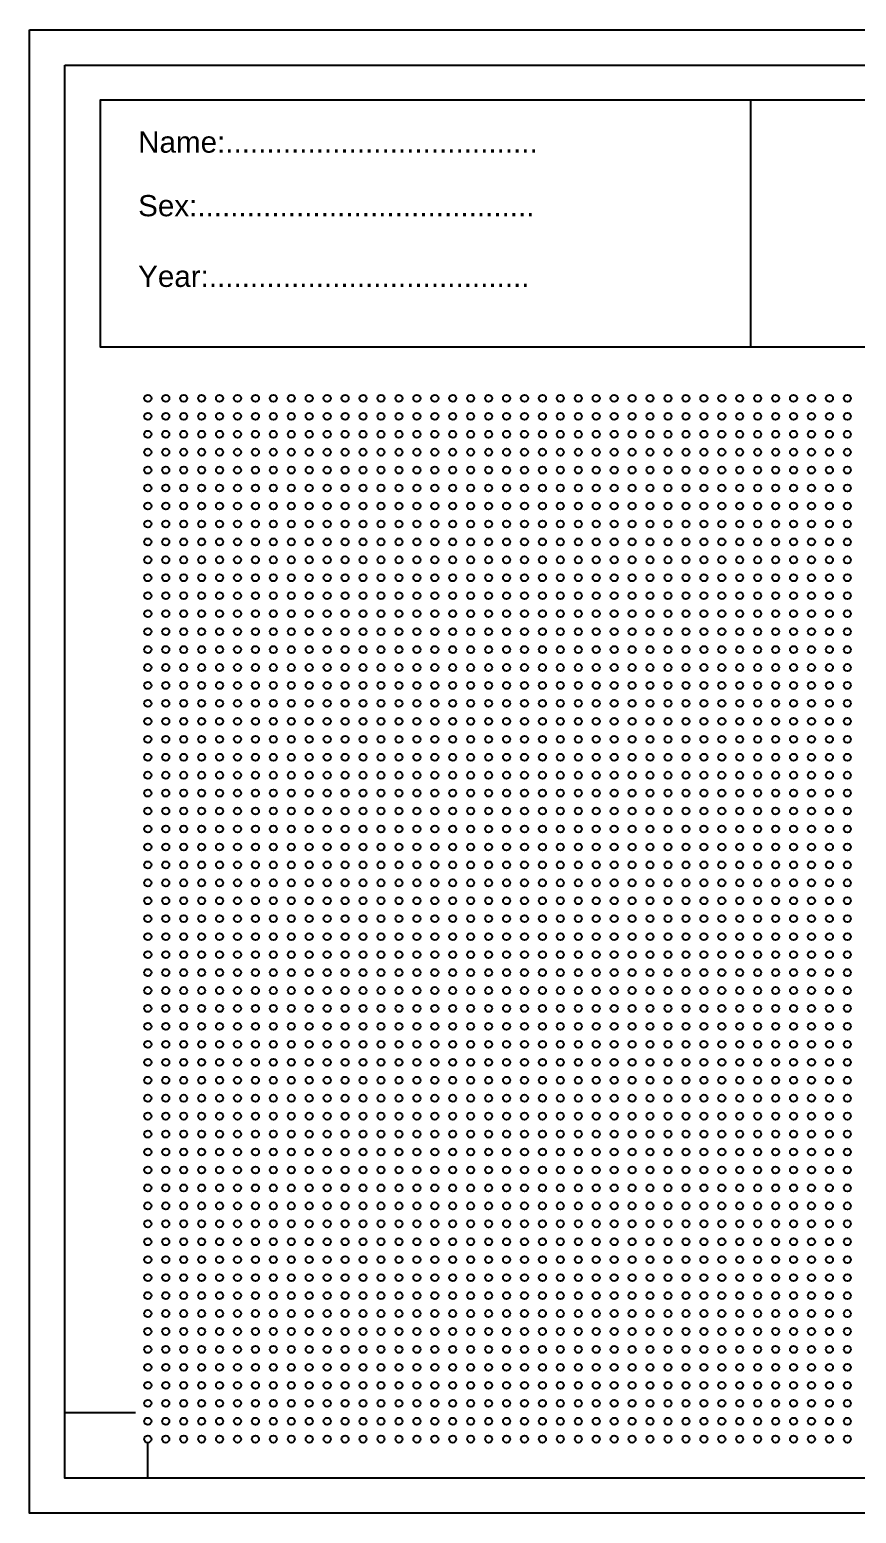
# Model space of a CAD drawing. Header units: millimetres. Extents: x 4157 to 4454, y 757 to 967.
# Drawn here: x 4157.3 to 4274.4, y 757 to 967 of the extents above; entities that cross this region are included whole.
import ezdxf

# ---------------------------------------------------------------- set-up
doc = ezdxf.new("R2010")
doc.units = ezdxf.units.MM
doc.styles.get("Standard").update_dxf_attribs({"font": 'arial.ttf'})

msp = doc.modelspace()

# ---------------------------------------------------------------- linework, layer by layer
for p, q in [((4259.35, 956.97), (4259.35, 922.08)), ((4162.3, 771.26), (4172.3, 771.26)), ((4174.03, 761.97), (4174.03, 766.97))]:
    msp.add_line(p, q)
for points in [[(4157.3, 966.97), (4454.3, 966.97), (4454.3, 756.97), (4157.3, 756.97)], [(4162.3, 961.97), (4449.3, 961.97), (4449.3, 761.97), (4162.3, 761.97)], [(4444.1, 956.97), (4167.3, 956.97), (4167.3, 922.08), (4444.1, 922.08)]]:
    msp.add_lwpolyline(points, close=True)
for centre in [(4174.03, 914.79), (4176.57, 914.79), (4179.11, 914.79), (4181.65, 914.79), (4184.19, 914.79), (4186.73, 914.79), (4189.27, 914.79), (4191.81, 914.79), (4194.35, 914.79), (4196.89, 914.79), (4199.43, 914.79), (4201.97, 914.79), (4204.51, 914.79), (4207.05, 914.79), (4209.59, 914.79), (4212.13, 914.79), (4214.67, 914.79), (4217.21, 914.79), (4219.75, 914.79), (4222.29, 914.79), (4224.83, 914.79), (4227.37, 914.79), (4229.91, 914.79), (4232.45, 914.79), (4234.99, 914.79), (4237.53, 914.79), (4240.07, 914.79), (4242.61, 914.79), (4245.15, 914.79), (4247.69, 914.79), (4250.23, 914.79), (4252.77, 914.79), (4255.31, 914.79), (4257.85, 914.79), (4260.39, 914.79), (4262.93, 914.79), (4265.47, 914.79), (4268.01, 914.79), (4270.55, 914.79), (4273.09, 914.79), (4174.03, 912.25), (4176.57, 912.25), (4179.11, 912.25), (4181.65, 912.25), (4184.19, 912.25), (4186.73, 912.25), (4189.27, 912.25), (4191.81, 912.25), (4194.35, 912.25), (4196.89, 912.25), (4199.43, 912.25), (4201.97, 912.25), (4204.51, 912.25), (4207.05, 912.25), (4209.59, 912.25), (4212.13, 912.25), (4214.67, 912.25), (4217.21, 912.25), (4219.75, 912.25), (4222.29, 912.25), (4224.83, 912.25), (4227.37, 912.25), (4229.91, 912.25), (4232.45, 912.25), (4234.99, 912.25), (4237.53, 912.25), (4240.07, 912.25), (4242.61, 912.25), (4245.15, 912.25), (4247.69, 912.25), (4250.23, 912.25), (4252.77, 912.25), (4255.31, 912.25), (4257.85, 912.25), (4260.39, 912.25), (4262.93, 912.25), (4265.47, 912.25), (4268.01, 912.25), (4270.55, 912.25), (4273.09, 912.25), (4174.03, 909.71), (4176.57, 909.71), (4179.11, 909.71), (4181.65, 909.71), (4184.19, 909.71), (4186.73, 909.71), (4189.27, 909.71), (4191.81, 909.71), (4194.35, 909.71), (4196.89, 909.71), (4199.43, 909.71), (4201.97, 909.71), (4204.51, 909.71), (4207.05, 909.71), (4209.59, 909.71), (4212.13, 909.71), (4214.67, 909.71), (4217.21, 909.71), (4219.75, 909.71), (4222.29, 909.71), (4224.83, 909.71), (4227.37, 909.71), (4229.91, 909.71), (4232.45, 909.71), (4234.99, 909.71), (4237.53, 909.71), (4240.07, 909.71), (4242.61, 909.71), (4245.15, 909.71), (4247.69, 909.71), (4250.23, 909.71), (4252.77, 909.71), (4255.31, 909.71), (4257.85, 909.71), (4260.39, 909.71), (4262.93, 909.71), (4265.47, 909.71), (4268.01, 909.71), (4270.55, 909.71), (4273.09, 909.71), (4174.03, 907.17), (4176.57, 907.17), (4179.11, 907.17), (4181.65, 907.17), (4184.19, 907.17), (4186.73, 907.17), (4189.27, 907.17), (4191.81, 907.17), (4194.35, 907.17), (4196.89, 907.17), (4199.43, 907.17), (4201.97, 907.17), (4204.51, 907.17), (4207.05, 907.17), (4209.59, 907.17), (4212.13, 907.17), (4214.67, 907.17), (4217.21, 907.17), (4219.75, 907.17), (4222.29, 907.17), (4224.83, 907.17), (4227.37, 907.17), (4229.91, 907.17), (4232.45, 907.17), (4234.99, 907.17), (4237.53, 907.17), (4240.07, 907.17), (4242.61, 907.17), (4245.15, 907.17), (4247.69, 907.17), (4250.23, 907.17), (4252.77, 907.17), (4255.31, 907.17), (4257.85, 907.17), (4260.39, 907.17), (4262.93, 907.17), (4265.47, 907.17), (4268.01, 907.17), (4270.55, 907.17), (4273.09, 907.17), (4174.03, 904.63), (4176.57, 904.63), (4179.11, 904.63), (4181.65, 904.63), (4184.19, 904.63), (4186.73, 904.63), (4189.27, 904.63), (4191.81, 904.63), (4194.35, 904.63), (4196.89, 904.63), (4199.43, 904.63), (4201.97, 904.63), (4204.51, 904.63), (4207.05, 904.63), (4209.59, 904.63), (4212.13, 904.63), (4214.67, 904.63), (4217.21, 904.63), (4219.75, 904.63), (4222.29, 904.63), (4224.83, 904.63), (4227.37, 904.63), (4229.91, 904.63), (4232.45, 904.63), (4234.99, 904.63), (4237.53, 904.63), (4240.07, 904.63), (4242.61, 904.63), (4245.15, 904.63), (4247.69, 904.63), (4250.23, 904.63), (4252.77, 904.63), (4255.31, 904.63), (4257.85, 904.63), (4260.39, 904.63), (4262.93, 904.63), (4265.47, 904.63), (4268.01, 904.63), (4270.55, 904.63), (4273.09, 904.63), (4174.03, 902.09), (4176.57, 902.09), (4179.11, 902.09), (4181.65, 902.09), (4184.19, 902.09), (4186.73, 902.09), (4189.27, 902.09), (4191.81, 902.09), (4194.35, 902.09), (4196.89, 902.09), (4199.43, 902.09), (4201.97, 902.09), (4204.51, 902.09), (4207.05, 902.09), (4209.59, 902.09), (4212.13, 902.09), (4214.67, 902.09), (4217.21, 902.09), (4219.75, 902.09), (4222.29, 902.09), (4224.83, 902.09), (4227.37, 902.09), (4229.91, 902.09), (4232.45, 902.09), (4234.99, 902.09), (4237.53, 902.09), (4240.07, 902.09), (4242.61, 902.09), (4245.15, 902.09), (4247.69, 902.09), (4250.23, 902.09), (4252.77, 902.09), (4255.31, 902.09), (4257.85, 902.09), (4260.39, 902.09), (4262.93, 902.09), (4265.47, 902.09), (4268.01, 902.09), (4270.55, 902.09), (4273.09, 902.09), (4174.03, 899.55), (4176.57, 899.55), (4179.11, 899.55), (4181.65, 899.55), (4184.19, 899.55), (4186.73, 899.55), (4189.27, 899.55), (4191.81, 899.55), (4194.35, 899.55), (4196.89, 899.55), (4199.43, 899.55), (4201.97, 899.55), (4204.51, 899.55), (4207.05, 899.55), (4209.59, 899.55), (4212.13, 899.55), (4214.67, 899.55), (4217.21, 899.55), (4219.75, 899.55), (4222.29, 899.55), (4224.83, 899.55), (4227.37, 899.55), (4229.91, 899.55), (4232.45, 899.55), (4234.99, 899.55), (4237.53, 899.55), (4240.07, 899.55), (4242.61, 899.55), (4245.15, 899.55), (4247.69, 899.55), (4250.23, 899.55), (4252.77, 899.55), (4255.31, 899.55), (4257.85, 899.55), (4260.39, 899.55), (4262.93, 899.55), (4265.47, 899.55), (4268.01, 899.55), (4270.55, 899.55), (4273.09, 899.55), (4174.03, 897.01), (4176.57, 897.01), (4179.11, 897.01), (4181.65, 897.01), (4184.19, 897.01), (4186.73, 897.01), (4189.27, 897.01), (4191.81, 897.01), (4194.35, 897.01), (4196.89, 897.01), (4199.43, 897.01), (4201.97, 897.01), (4204.51, 897.01), (4207.05, 897.01), (4209.59, 897.01), (4212.13, 897.01), (4214.67, 897.01), (4217.21, 897.01), (4219.75, 897.01), (4222.29, 897.01), (4224.83, 897.01), (4227.37, 897.01), (4229.91, 897.01), (4232.45, 897.01), (4234.99, 897.01), (4237.53, 897.01), (4240.07, 897.01), (4242.61, 897.01), (4245.15, 897.01), (4247.69, 897.01), (4250.23, 897.01), (4252.77, 897.01), (4255.31, 897.01), (4257.85, 897.01), (4260.39, 897.01), (4262.93, 897.01), (4265.47, 897.01), (4268.01, 897.01), (4270.55, 897.01), (4273.09, 897.01), (4174.03, 894.47), (4176.57, 894.47), (4179.11, 894.47), (4181.65, 894.47), (4184.19, 894.47), (4186.73, 894.47), (4189.27, 894.47), (4191.81, 894.47), (4194.35, 894.47), (4196.89, 894.47), (4199.43, 894.47), (4201.97, 894.47), (4204.51, 894.47), (4207.05, 894.47), (4209.59, 894.47), (4212.13, 894.47), (4214.67, 894.47), (4217.21, 894.47), (4219.75, 894.47), (4222.29, 894.47), (4224.83, 894.47), (4227.37, 894.47), (4229.91, 894.47), (4232.45, 894.47), (4234.99, 894.47), (4237.53, 894.47), (4240.07, 894.47), (4242.61, 894.47), (4245.15, 894.47), (4247.69, 894.47), (4250.23, 894.47), (4252.77, 894.47), (4255.31, 894.47), (4257.85, 894.47), (4260.39, 894.47), (4262.93, 894.47), (4265.47, 894.47), (4268.01, 894.47), (4270.55, 894.47), (4273.09, 894.47), (4174.03, 891.93), (4176.57, 891.93), (4179.11, 891.93), (4181.65, 891.93), (4184.19, 891.93), (4186.73, 891.93), (4189.27, 891.93), (4191.81, 891.93), (4194.35, 891.93), (4196.89, 891.93), (4199.43, 891.93), (4201.97, 891.93), (4204.51, 891.93), (4207.05, 891.93), (4209.59, 891.93), (4212.13, 891.93), (4214.67, 891.93), (4217.21, 891.93), (4219.75, 891.93), (4222.29, 891.93), (4224.83, 891.93), (4227.37, 891.93), (4229.91, 891.93), (4232.45, 891.93), (4234.99, 891.93), (4237.53, 891.93), (4240.07, 891.93), (4242.61, 891.93), (4245.15, 891.93), (4247.69, 891.93), (4250.23, 891.93), (4252.77, 891.93), (4255.31, 891.93), (4257.85, 891.93), (4260.39, 891.93), (4262.93, 891.93), (4265.47, 891.93), (4268.01, 891.93), (4270.55, 891.93), (4273.09, 891.93), (4174.03, 889.39), (4176.57, 889.39), (4179.11, 889.39), (4181.65, 889.39), (4184.19, 889.39), (4186.73, 889.39), (4189.27, 889.39), (4191.81, 889.39), (4194.35, 889.39), (4196.89, 889.39), (4199.43, 889.39), (4201.97, 889.39), (4204.51, 889.39), (4207.05, 889.39), (4209.59, 889.39), (4212.13, 889.39), (4214.67, 889.39), (4217.21, 889.39), (4219.75, 889.39), (4222.29, 889.39), (4224.83, 889.39), (4227.37, 889.39), (4229.91, 889.39), (4232.45, 889.39), (4234.99, 889.39), (4237.53, 889.39), (4240.07, 889.39), (4242.61, 889.39), (4245.15, 889.39), (4247.69, 889.39), (4250.23, 889.39), (4252.77, 889.39), (4255.31, 889.39), (4257.85, 889.39), (4260.39, 889.39), (4262.93, 889.39), (4265.47, 889.39), (4268.01, 889.39), (4270.55, 889.39), (4273.09, 889.39), (4174.03, 886.85), (4176.57, 886.85), (4179.11, 886.85), (4181.65, 886.85), (4184.19, 886.85), (4186.73, 886.85), (4189.27, 886.85), (4191.81, 886.85), (4194.35, 886.85), (4196.89, 886.85), (4199.43, 886.85), (4201.97, 886.85), (4204.51, 886.85), (4207.05, 886.85), (4209.59, 886.85), (4212.13, 886.85), (4214.67, 886.85), (4217.21, 886.85), (4219.75, 886.85), (4222.29, 886.85), (4224.83, 886.85), (4227.37, 886.85), (4229.91, 886.85), (4232.45, 886.85), (4234.99, 886.85), (4237.53, 886.85), (4240.07, 886.85), (4242.61, 886.85), (4245.15, 886.85), (4247.69, 886.85), (4250.23, 886.85), (4252.77, 886.85), (4255.31, 886.85), (4257.85, 886.85), (4260.39, 886.85), (4262.93, 886.85), (4265.47, 886.85), (4268.01, 886.85), (4270.55, 886.85), (4273.09, 886.85), (4174.03, 884.31), (4176.57, 884.31), (4179.11, 884.31), (4181.65, 884.31), (4184.19, 884.31), (4186.73, 884.31), (4189.27, 884.31), (4191.81, 884.31), (4194.35, 884.31), (4196.89, 884.31), (4199.43, 884.31), (4201.97, 884.31), (4204.51, 884.31), (4207.05, 884.31), (4209.59, 884.31), (4212.13, 884.31), (4214.67, 884.31), (4217.21, 884.31), (4219.75, 884.31), (4222.29, 884.31), (4224.83, 884.31), (4227.37, 884.31), (4229.91, 884.31), (4232.45, 884.31), (4234.99, 884.31), (4237.53, 884.31), (4240.07, 884.31), (4242.61, 884.31), (4245.15, 884.31), (4247.69, 884.31), (4250.23, 884.31), (4252.77, 884.31), (4255.31, 884.31), (4257.85, 884.31), (4260.39, 884.31), (4262.93, 884.31), (4265.47, 884.31), (4268.01, 884.31), (4270.55, 884.31), (4273.09, 884.31), (4174.03, 881.77), (4176.57, 881.77), (4179.11, 881.77), (4181.65, 881.77), (4184.19, 881.77), (4186.73, 881.77), (4189.27, 881.77), (4191.81, 881.77), (4194.35, 881.77), (4196.89, 881.77), (4199.43, 881.77), (4201.97, 881.77), (4204.51, 881.77), (4207.05, 881.77), (4209.59, 881.77), (4212.13, 881.77), (4214.67, 881.77), (4217.21, 881.77), (4219.75, 881.77), (4222.29, 881.77), (4224.83, 881.77), (4227.37, 881.77), (4229.91, 881.77), (4232.45, 881.77), (4234.99, 881.77), (4237.53, 881.77), (4240.07, 881.77), (4242.61, 881.77), (4245.15, 881.77), (4247.69, 881.77), (4250.23, 881.77), (4252.77, 881.77), (4255.31, 881.77), (4257.85, 881.77), (4260.39, 881.77), (4262.93, 881.77), (4265.47, 881.77), (4268.01, 881.77), (4270.55, 881.77), (4273.09, 881.77), (4174.03, 879.23), (4176.57, 879.23), (4179.11, 879.23), (4181.65, 879.23), (4184.19, 879.23), (4186.73, 879.23), (4189.27, 879.23), (4191.81, 879.23), (4194.35, 879.23), (4196.89, 879.23), (4199.43, 879.23), (4201.97, 879.23), (4204.51, 879.23), (4207.05, 879.23), (4209.59, 879.23), (4212.13, 879.23), (4214.67, 879.23), (4217.21, 879.23), (4219.75, 879.23), (4222.29, 879.23), (4224.83, 879.23), (4227.37, 879.23), (4229.91, 879.23), (4232.45, 879.23), (4234.99, 879.23), (4237.53, 879.23), (4240.07, 879.23), (4242.61, 879.23), (4245.15, 879.23), (4247.69, 879.23), (4250.23, 879.23), (4252.77, 879.23), (4255.31, 879.23), (4257.85, 879.23), (4260.39, 879.23), (4262.93, 879.23), (4265.47, 879.23), (4268.01, 879.23), (4270.55, 879.23), (4273.09, 879.23), (4174.03, 876.69), (4176.57, 876.69), (4179.11, 876.69), (4181.65, 876.69), (4184.19, 876.69), (4186.73, 876.69), (4189.27, 876.69), (4191.81, 876.69), (4194.35, 876.69), (4196.89, 876.69), (4199.43, 876.69), (4201.97, 876.69), (4204.51, 876.69), (4207.05, 876.69), (4209.59, 876.69), (4212.13, 876.69), (4214.67, 876.69), (4217.21, 876.69), (4219.75, 876.69), (4222.29, 876.69), (4224.83, 876.69), (4227.37, 876.69), (4229.91, 876.69), (4232.45, 876.69), (4234.99, 876.69), (4237.53, 876.69), (4240.07, 876.69), (4242.61, 876.69), (4245.15, 876.69), (4247.69, 876.69), (4250.23, 876.69), (4252.77, 876.69), (4255.31, 876.69), (4257.85, 876.69), (4260.39, 876.69), (4262.93, 876.69), (4265.47, 876.69), (4268.01, 876.69), (4270.55, 876.69), (4273.09, 876.69), (4174.03, 874.15), (4176.57, 874.15), (4179.11, 874.15), (4181.65, 874.15), (4184.19, 874.15), (4186.73, 874.15), (4189.27, 874.15), (4191.81, 874.15), (4194.35, 874.15), (4196.89, 874.15), (4199.43, 874.15), (4201.97, 874.15), (4204.51, 874.15), (4207.05, 874.15), (4209.59, 874.15), (4212.13, 874.15), (4214.67, 874.15), (4217.21, 874.15), (4219.75, 874.15), (4222.29, 874.15), (4224.83, 874.15), (4227.37, 874.15), (4229.91, 874.15), (4232.45, 874.15), (4234.99, 874.15), (4237.53, 874.15), (4240.07, 874.15), (4242.61, 874.15), (4245.15, 874.15), (4247.69, 874.15), (4250.23, 874.15), (4252.77, 874.15), (4255.31, 874.15), (4257.85, 874.15), (4260.39, 874.15), (4262.93, 874.15), (4265.47, 874.15), (4268.01, 874.15), (4270.55, 874.15), (4273.09, 874.15), (4174.03, 871.61), (4176.57, 871.61), (4179.11, 871.61), (4181.65, 871.61), (4184.19, 871.61), (4186.73, 871.61), (4189.27, 871.61), (4191.81, 871.61), (4194.35, 871.61), (4196.89, 871.61), (4199.43, 871.61), (4201.97, 871.61), (4204.51, 871.61), (4207.05, 871.61), (4209.59, 871.61), (4212.13, 871.61), (4214.67, 871.61), (4217.21, 871.61), (4219.75, 871.61), (4222.29, 871.61), (4224.83, 871.61), (4227.37, 871.61), (4229.91, 871.61), (4232.45, 871.61), (4234.99, 871.61), (4237.53, 871.61), (4240.07, 871.61), (4242.61, 871.61), (4245.15, 871.61), (4247.69, 871.61), (4250.23, 871.61), (4252.77, 871.61), (4255.31, 871.61), (4257.85, 871.61), (4260.39, 871.61), (4262.93, 871.61), (4265.47, 871.61), (4268.01, 871.61), (4270.55, 871.61), (4273.09, 871.61), (4174.03, 869.07), (4176.57, 869.07), (4179.11, 869.07), (4181.65, 869.07), (4184.19, 869.07), (4186.73, 869.07), (4189.27, 869.07), (4191.81, 869.07), (4194.35, 869.07), (4196.89, 869.07), (4199.43, 869.07), (4201.97, 869.07), (4204.51, 869.07), (4207.05, 869.07), (4209.59, 869.07), (4212.13, 869.07), (4214.67, 869.07), (4217.21, 869.07), (4219.75, 869.07), (4222.29, 869.07), (4224.83, 869.07), (4227.37, 869.07), (4229.91, 869.07), (4232.45, 869.07), (4234.99, 869.07), (4237.53, 869.07), (4240.07, 869.07), (4242.61, 869.07), (4245.15, 869.07), (4247.69, 869.07), (4250.23, 869.07), (4252.77, 869.07), (4255.31, 869.07), (4257.85, 869.07), (4260.39, 869.07), (4262.93, 869.07), (4265.47, 869.07), (4268.01, 869.07), (4270.55, 869.07), (4273.09, 869.07), (4174.03, 866.53), (4176.57, 866.53), (4179.11, 866.53), (4181.65, 866.53), (4184.19, 866.53), (4186.73, 866.53), (4189.27, 866.53), (4191.81, 866.53), (4194.35, 866.53), (4196.89, 866.53), (4199.43, 866.53), (4201.97, 866.53), (4204.51, 866.53), (4207.05, 866.53), (4209.59, 866.53), (4212.13, 866.53), (4214.67, 866.53), (4217.21, 866.53), (4219.75, 866.53), (4222.29, 866.53), (4224.83, 866.53), (4227.37, 866.53), (4229.91, 866.53), (4232.45, 866.53), (4234.99, 866.53), (4237.53, 866.53), (4240.07, 866.53), (4242.61, 866.53), (4245.15, 866.53), (4247.69, 866.53), (4250.23, 866.53), (4252.77, 866.53), (4255.31, 866.53), (4257.85, 866.53), (4260.39, 866.53), (4262.93, 866.53), (4265.47, 866.53), (4268.01, 866.53), (4270.55, 866.53), (4273.09, 866.53), (4174.03, 863.99), (4176.57, 863.99), (4179.11, 863.99), (4181.65, 863.99), (4184.19, 863.99), (4186.73, 863.99), (4189.27, 863.99), (4191.81, 863.99), (4194.35, 863.99), (4196.89, 863.99), (4199.43, 863.99), (4201.97, 863.99), (4204.51, 863.99), (4207.05, 863.99), (4209.59, 863.99), (4212.13, 863.99), (4214.67, 863.99), (4217.21, 863.99), (4219.75, 863.99), (4222.29, 863.99), (4224.83, 863.99), (4227.37, 863.99), (4229.91, 863.99), (4232.45, 863.99), (4234.99, 863.99), (4237.53, 863.99), (4240.07, 863.99), (4242.61, 863.99), (4245.15, 863.99), (4247.69, 863.99), (4250.23, 863.99), (4252.77, 863.99), (4255.31, 863.99), (4257.85, 863.99), (4260.39, 863.99), (4262.93, 863.99), (4265.47, 863.99), (4268.01, 863.99), (4270.55, 863.99), (4273.09, 863.99), (4174.03, 861.45), (4176.57, 861.45), (4179.11, 861.45), (4181.65, 861.45), (4184.19, 861.45), (4186.73, 861.45), (4189.27, 861.45), (4191.81, 861.45), (4194.35, 861.45), (4196.89, 861.45), (4199.43, 861.45), (4201.97, 861.45), (4204.51, 861.45), (4207.05, 861.45), (4209.59, 861.45), (4212.13, 861.45), (4214.67, 861.45), (4217.21, 861.45), (4219.75, 861.45), (4222.29, 861.45), (4224.83, 861.45), (4227.37, 861.45), (4229.91, 861.45), (4232.45, 861.45), (4234.99, 861.45), (4237.53, 861.45), (4240.07, 861.45), (4242.61, 861.45), (4245.15, 861.45), (4247.69, 861.45), (4250.23, 861.45), (4252.77, 861.45), (4255.31, 861.45), (4257.85, 861.45), (4260.39, 861.45), (4262.93, 861.45), (4265.47, 861.45), (4268.01, 861.45), (4270.55, 861.45), (4273.09, 861.45), (4174.03, 858.91), (4176.57, 858.91), (4179.11, 858.91), (4181.65, 858.91), (4184.19, 858.91), (4186.73, 858.91), (4189.27, 858.91), (4191.81, 858.91), (4194.35, 858.91), (4196.89, 858.91), (4199.43, 858.91), (4201.97, 858.91), (4204.51, 858.91), (4207.05, 858.91), (4209.59, 858.91), (4212.13, 858.91), (4214.67, 858.91), (4217.21, 858.91), (4219.75, 858.91), (4222.29, 858.91), (4224.83, 858.91), (4227.37, 858.91), (4229.91, 858.91), (4232.45, 858.91), (4234.99, 858.91), (4237.53, 858.91), (4240.07, 858.91), (4242.61, 858.91), (4245.15, 858.91), (4247.69, 858.91), (4250.23, 858.91), (4252.77, 858.91), (4255.31, 858.91), (4257.85, 858.91), (4260.39, 858.91), (4262.93, 858.91), (4265.47, 858.91), (4268.01, 858.91), (4270.55, 858.91), (4273.09, 858.91), (4174.03, 856.37), (4176.57, 856.37), (4179.11, 856.37), (4181.65, 856.37), (4184.19, 856.37), (4186.73, 856.37), (4189.27, 856.37), (4191.81, 856.37), (4194.35, 856.37), (4196.89, 856.37), (4199.43, 856.37), (4201.97, 856.37), (4204.51, 856.37), (4207.05, 856.37), (4209.59, 856.37), (4212.13, 856.37), (4214.67, 856.37), (4217.21, 856.37), (4219.75, 856.37), (4222.29, 856.37), (4224.83, 856.37), (4227.37, 856.37), (4229.91, 856.37), (4232.45, 856.37), (4234.99, 856.37), (4237.53, 856.37), (4240.07, 856.37), (4242.61, 856.37), (4245.15, 856.37), (4247.69, 856.37), (4250.23, 856.37), (4252.77, 856.37), (4255.31, 856.37), (4257.85, 856.37), (4260.39, 856.37), (4262.93, 856.37), (4265.47, 856.37), (4268.01, 856.37), (4270.55, 856.37), (4273.09, 856.37), (4174.03, 853.83), (4176.57, 853.83), (4179.11, 853.83), (4181.65, 853.83), (4184.19, 853.83), (4186.73, 853.83), (4189.27, 853.83), (4191.81, 853.83), (4194.35, 853.83), (4196.89, 853.83), (4199.43, 853.83), (4201.97, 853.83), (4204.51, 853.83), (4207.05, 853.83), (4209.59, 853.83), (4212.13, 853.83), (4214.67, 853.83), (4217.21, 853.83), (4219.75, 853.83), (4222.29, 853.83), (4224.83, 853.83), (4227.37, 853.83), (4229.91, 853.83), (4232.45, 853.83), (4234.99, 853.83), (4237.53, 853.83), (4240.07, 853.83), (4242.61, 853.83), (4245.15, 853.83), (4247.69, 853.83), (4250.23, 853.83), (4252.77, 853.83), (4255.31, 853.83), (4257.85, 853.83), (4260.39, 853.83), (4262.93, 853.83), (4265.47, 853.83), (4268.01, 853.83), (4270.55, 853.83), (4273.09, 853.83), (4174.03, 851.29), (4176.57, 851.29), (4179.11, 851.29), (4181.65, 851.29), (4184.19, 851.29), (4186.73, 851.29), (4189.27, 851.29), (4191.81, 851.29), (4194.35, 851.29), (4196.89, 851.29), (4199.43, 851.29), (4201.97, 851.29), (4204.51, 851.29), (4207.05, 851.29), (4209.59, 851.29), (4212.13, 851.29), (4214.67, 851.29), (4217.21, 851.29), (4219.75, 851.29), (4222.29, 851.29), (4224.83, 851.29), (4227.37, 851.29), (4229.91, 851.29), (4232.45, 851.29), (4234.99, 851.29), (4237.53, 851.29), (4240.07, 851.29), (4242.61, 851.29), (4245.15, 851.29), (4247.69, 851.29), (4250.23, 851.29), (4252.77, 851.29), (4255.31, 851.29), (4257.85, 851.29), (4260.39, 851.29), (4262.93, 851.29), (4265.47, 851.29), (4268.01, 851.29), (4270.55, 851.29), (4273.09, 851.29), (4174.03, 848.75), (4176.57, 848.75), (4179.11, 848.75), (4181.65, 848.75), (4184.19, 848.75), (4186.73, 848.75), (4189.27, 848.75), (4191.81, 848.75), (4194.35, 848.75), (4196.89, 848.75), (4199.43, 848.75), (4201.97, 848.75), (4204.51, 848.75), (4207.05, 848.75), (4209.59, 848.75), (4212.13, 848.75), (4214.67, 848.75), (4217.21, 848.75), (4219.75, 848.75), (4222.29, 848.75), (4224.83, 848.75), (4227.37, 848.75), (4229.91, 848.75), (4232.45, 848.75), (4234.99, 848.75), (4237.53, 848.75), (4240.07, 848.75), (4242.61, 848.75), (4245.15, 848.75), (4247.69, 848.75), (4250.23, 848.75), (4252.77, 848.75), (4255.31, 848.75), (4257.85, 848.75), (4260.39, 848.75), (4262.93, 848.75), (4265.47, 848.75), (4268.01, 848.75), (4270.55, 848.75), (4273.09, 848.75), (4174.03, 846.21), (4176.57, 846.21), (4179.11, 846.21), (4181.65, 846.21), (4184.19, 846.21), (4186.73, 846.21), (4189.27, 846.21), (4191.81, 846.21), (4194.35, 846.21), (4196.89, 846.21), (4199.43, 846.21), (4201.97, 846.21), (4204.51, 846.21), (4207.05, 846.21), (4209.59, 846.21), (4212.13, 846.21), (4214.67, 846.21), (4217.21, 846.21), (4219.75, 846.21), (4222.29, 846.21), (4224.83, 846.21), (4227.37, 846.21), (4229.91, 846.21), (4232.45, 846.21), (4234.99, 846.21), (4237.53, 846.21), (4240.07, 846.21), (4242.61, 846.21), (4245.15, 846.21), (4247.69, 846.21), (4250.23, 846.21), (4252.77, 846.21), (4255.31, 846.21), (4257.85, 846.21), (4260.39, 846.21), (4262.93, 846.21), (4265.47, 846.21), (4268.01, 846.21), (4270.55, 846.21), (4273.09, 846.21), (4174.03, 843.67), (4176.57, 843.67), (4179.11, 843.67), (4181.65, 843.67), (4184.19, 843.67), (4186.73, 843.67), (4189.27, 843.67), (4191.81, 843.67), (4194.35, 843.67), (4196.89, 843.67), (4199.43, 843.67), (4201.97, 843.67), (4204.51, 843.67), (4207.05, 843.67), (4209.59, 843.67), (4212.13, 843.67), (4214.67, 843.67), (4217.21, 843.67), (4219.75, 843.67), (4222.29, 843.67), (4224.83, 843.67), (4227.37, 843.67), (4229.91, 843.67), (4232.45, 843.67), (4234.99, 843.67), (4237.53, 843.67), (4240.07, 843.67), (4242.61, 843.67), (4245.15, 843.67), (4247.69, 843.67), (4250.23, 843.67), (4252.77, 843.67), (4255.31, 843.67), (4257.85, 843.67), (4260.39, 843.67), (4262.93, 843.67), (4265.47, 843.67), (4268.01, 843.67), (4270.55, 843.67), (4273.09, 843.67), (4174.03, 841.13), (4176.57, 841.13), (4179.11, 841.13), (4181.65, 841.13), (4184.19, 841.13), (4186.73, 841.13), (4189.27, 841.13), (4191.81, 841.13), (4194.35, 841.13), (4196.89, 841.13), (4199.43, 841.13), (4201.97, 841.13), (4204.51, 841.13), (4207.05, 841.13), (4209.59, 841.13), (4212.13, 841.13), (4214.67, 841.13), (4217.21, 841.13), (4219.75, 841.13), (4222.29, 841.13), (4224.83, 841.13), (4227.37, 841.13), (4229.91, 841.13), (4232.45, 841.13), (4234.99, 841.13), (4237.53, 841.13), (4240.07, 841.13), (4242.61, 841.13), (4245.15, 841.13), (4247.69, 841.13), (4250.23, 841.13), (4252.77, 841.13), (4255.31, 841.13), (4257.85, 841.13), (4260.39, 841.13), (4262.93, 841.13), (4265.47, 841.13), (4268.01, 841.13), (4270.55, 841.13), (4273.09, 841.13), (4174.03, 838.59), (4176.57, 838.59), (4179.11, 838.59), (4181.65, 838.59), (4184.19, 838.59), (4186.73, 838.59), (4189.27, 838.59), (4191.81, 838.59), (4194.35, 838.59), (4196.89, 838.59), (4199.43, 838.59), (4201.97, 838.59), (4204.51, 838.59), (4207.05, 838.59), (4209.59, 838.59), (4212.13, 838.59), (4214.67, 838.59), (4217.21, 838.59), (4219.75, 838.59), (4222.29, 838.59), (4224.83, 838.59), (4227.37, 838.59), (4229.91, 838.59), (4232.45, 838.59), (4234.99, 838.59), (4237.53, 838.59), (4240.07, 838.59), (4242.61, 838.59), (4245.15, 838.59), (4247.69, 838.59), (4250.23, 838.59), (4252.77, 838.59), (4255.31, 838.59), (4257.85, 838.59), (4260.39, 838.59), (4262.93, 838.59), (4265.47, 838.59), (4268.01, 838.59), (4270.55, 838.59), (4273.09, 838.59), (4174.03, 836.05), (4176.57, 836.05), (4179.11, 836.05), (4181.65, 836.05), (4184.19, 836.05), (4186.73, 836.05), (4189.27, 836.05), (4191.81, 836.05), (4194.35, 836.05), (4196.89, 836.05), (4199.43, 836.05), (4201.97, 836.05), (4204.51, 836.05), (4207.05, 836.05), (4209.59, 836.05), (4212.13, 836.05), (4214.67, 836.05), (4217.21, 836.05), (4219.75, 836.05), (4222.29, 836.05), (4224.83, 836.05), (4227.37, 836.05), (4229.91, 836.05), (4232.45, 836.05), (4234.99, 836.05), (4237.53, 836.05), (4240.07, 836.05), (4242.61, 836.05), (4245.15, 836.05), (4247.69, 836.05), (4250.23, 836.05), (4252.77, 836.05), (4255.31, 836.05), (4257.85, 836.05), (4260.39, 836.05), (4262.93, 836.05), (4265.47, 836.05), (4268.01, 836.05), (4270.55, 836.05), (4273.09, 836.05), (4174.03, 833.51), (4176.57, 833.51), (4179.11, 833.51), (4181.65, 833.51), (4184.19, 833.51), (4186.73, 833.51), (4189.27, 833.51), (4191.81, 833.51), (4194.35, 833.51), (4196.89, 833.51), (4199.43, 833.51), (4201.97, 833.51), (4204.51, 833.51), (4207.05, 833.51), (4209.59, 833.51), (4212.13, 833.51), (4214.67, 833.51), (4217.21, 833.51), (4219.75, 833.51), (4222.29, 833.51), (4224.83, 833.51), (4227.37, 833.51), (4229.91, 833.51), (4232.45, 833.51), (4234.99, 833.51), (4237.53, 833.51), (4240.07, 833.51), (4242.61, 833.51), (4245.15, 833.51), (4247.69, 833.51), (4250.23, 833.51), (4252.77, 833.51), (4255.31, 833.51), (4257.85, 833.51), (4260.39, 833.51), (4262.93, 833.51), (4265.47, 833.51), (4268.01, 833.51), (4270.55, 833.51), (4273.09, 833.51), (4174.03, 830.97), (4176.57, 830.97), (4179.11, 830.97), (4181.65, 830.97), (4184.19, 830.97), (4186.73, 830.97), (4189.27, 830.97), (4191.81, 830.97), (4194.35, 830.97), (4196.89, 830.97), (4199.43, 830.97), (4201.97, 830.97), (4204.51, 830.97), (4207.05, 830.97), (4209.59, 830.97), (4212.13, 830.97), (4214.67, 830.97), (4217.21, 830.97), (4219.75, 830.97), (4222.29, 830.97), (4224.83, 830.97), (4227.37, 830.97), (4229.91, 830.97), (4232.45, 830.97), (4234.99, 830.97), (4237.53, 830.97), (4240.07, 830.97), (4242.61, 830.97), (4245.15, 830.97), (4247.69, 830.97), (4250.23, 830.97), (4252.77, 830.97), (4255.31, 830.97), (4257.85, 830.97), (4260.39, 830.97), (4262.93, 830.97), (4265.47, 830.97), (4268.01, 830.97), (4270.55, 830.97), (4273.09, 830.97), (4174.03, 828.43), (4176.57, 828.43), (4179.11, 828.43), (4181.65, 828.43), (4184.19, 828.43), (4186.73, 828.43), (4189.27, 828.43), (4191.81, 828.43), (4194.35, 828.43), (4196.89, 828.43), (4199.43, 828.43), (4201.97, 828.43), (4204.51, 828.43), (4207.05, 828.43), (4209.59, 828.43), (4212.13, 828.43), (4214.67, 828.43), (4217.21, 828.43), (4219.75, 828.43), (4222.29, 828.43), (4224.83, 828.43), (4227.37, 828.43), (4229.91, 828.43), (4232.45, 828.43), (4234.99, 828.43), (4237.53, 828.43), (4240.07, 828.43), (4242.61, 828.43), (4245.15, 828.43), (4247.69, 828.43), (4250.23, 828.43), (4252.77, 828.43), (4255.31, 828.43), (4257.85, 828.43), (4260.39, 828.43), (4262.93, 828.43), (4265.47, 828.43), (4268.01, 828.43), (4270.55, 828.43), (4273.09, 828.43), (4174.03, 825.89), (4176.57, 825.89), (4179.11, 825.89), (4181.65, 825.89), (4184.19, 825.89), (4186.73, 825.89), (4189.27, 825.89), (4191.81, 825.89), (4194.35, 825.89), (4196.89, 825.89), (4199.43, 825.89), (4201.97, 825.89), (4204.51, 825.89), (4207.05, 825.89), (4209.59, 825.89), (4212.13, 825.89), (4214.67, 825.89), (4217.21, 825.89), (4219.75, 825.89), (4222.29, 825.89), (4224.83, 825.89), (4227.37, 825.89), (4229.91, 825.89), (4232.45, 825.89), (4234.99, 825.89), (4237.53, 825.89), (4240.07, 825.89), (4242.61, 825.89), (4245.15, 825.89), (4247.69, 825.89), (4250.23, 825.89), (4252.77, 825.89), (4255.31, 825.89), (4257.85, 825.89), (4260.39, 825.89), (4262.93, 825.89), (4265.47, 825.89), (4268.01, 825.89), (4270.55, 825.89), (4273.09, 825.89), (4174.03, 823.35), (4176.57, 823.35), (4179.11, 823.35), (4181.65, 823.35), (4184.19, 823.35), (4186.73, 823.35), (4189.27, 823.35), (4191.81, 823.35), (4194.35, 823.35), (4196.89, 823.35), (4199.43, 823.35), (4201.97, 823.35), (4204.51, 823.35), (4207.05, 823.35), (4209.59, 823.35), (4212.13, 823.35), (4214.67, 823.35), (4217.21, 823.35), (4219.75, 823.35), (4222.29, 823.35), (4224.83, 823.35), (4227.37, 823.35), (4229.91, 823.35), (4232.45, 823.35), (4234.99, 823.35), (4237.53, 823.35), (4240.07, 823.35), (4242.61, 823.35), (4245.15, 823.35), (4247.69, 823.35), (4250.23, 823.35), (4252.77, 823.35), (4255.31, 823.35), (4257.85, 823.35), (4260.39, 823.35), (4262.93, 823.35), (4265.47, 823.35), (4268.01, 823.35), (4270.55, 823.35), (4273.09, 823.35), (4174.03, 820.81), (4176.57, 820.81), (4179.11, 820.81), (4181.65, 820.81), (4184.19, 820.81), (4186.73, 820.81), (4189.27, 820.81), (4191.81, 820.81), (4194.35, 820.81), (4196.89, 820.81), (4199.43, 820.81), (4201.97, 820.81), (4204.51, 820.81), (4207.05, 820.81), (4209.59, 820.81), (4212.13, 820.81), (4214.67, 820.81), (4217.21, 820.81), (4219.75, 820.81), (4222.29, 820.81), (4224.83, 820.81), (4227.37, 820.81), (4229.91, 820.81), (4232.45, 820.81), (4234.99, 820.81), (4237.53, 820.81), (4240.07, 820.81), (4242.61, 820.81), (4245.15, 820.81), (4247.69, 820.81), (4250.23, 820.81), (4252.77, 820.81), (4255.31, 820.81), (4257.85, 820.81), (4260.39, 820.81), (4262.93, 820.81), (4265.47, 820.81), (4268.01, 820.81), (4270.55, 820.81), (4273.09, 820.81), (4174.03, 818.27), (4176.57, 818.27), (4179.11, 818.27), (4181.65, 818.27), (4184.19, 818.27), (4186.73, 818.27), (4189.27, 818.27), (4191.81, 818.27), (4194.35, 818.27), (4196.89, 818.27), (4199.43, 818.27), (4201.97, 818.27), (4204.51, 818.27), (4207.05, 818.27), (4209.59, 818.27), (4212.13, 818.27), (4214.67, 818.27), (4217.21, 818.27), (4219.75, 818.27), (4222.29, 818.27), (4224.83, 818.27), (4227.37, 818.27), (4229.91, 818.27), (4232.45, 818.27), (4234.99, 818.27), (4237.53, 818.27), (4240.07, 818.27), (4242.61, 818.27), (4245.15, 818.27), (4247.69, 818.27), (4250.23, 818.27), (4252.77, 818.27), (4255.31, 818.27), (4257.85, 818.27), (4260.39, 818.27), (4262.93, 818.27), (4265.47, 818.27), (4268.01, 818.27), (4270.55, 818.27), (4273.09, 818.27), (4174.03, 815.73), (4176.57, 815.73), (4179.11, 815.73), (4181.65, 815.73), (4184.19, 815.73), (4186.73, 815.73), (4189.27, 815.73), (4191.81, 815.73), (4194.35, 815.73), (4196.89, 815.73), (4199.43, 815.73), (4201.97, 815.73), (4204.51, 815.73), (4207.05, 815.73), (4209.59, 815.73), (4212.13, 815.73), (4214.67, 815.73), (4217.21, 815.73), (4219.75, 815.73), (4222.29, 815.73), (4224.83, 815.73), (4227.37, 815.73), (4229.91, 815.73), (4232.45, 815.73), (4234.99, 815.73), (4237.53, 815.73), (4240.07, 815.73), (4242.61, 815.73), (4245.15, 815.73), (4247.69, 815.73), (4250.23, 815.73), (4252.77, 815.73), (4255.31, 815.73), (4257.85, 815.73), (4260.39, 815.73), (4262.93, 815.73), (4265.47, 815.73), (4268.01, 815.73), (4270.55, 815.73), (4273.09, 815.73), (4174.03, 813.19), (4176.57, 813.19), (4179.11, 813.19), (4181.65, 813.19), (4184.19, 813.19), (4186.73, 813.19), (4189.27, 813.19), (4191.81, 813.19), (4194.35, 813.19), (4196.89, 813.19), (4199.43, 813.19), (4201.97, 813.19), (4204.51, 813.19), (4207.05, 813.19), (4209.59, 813.19), (4212.13, 813.19), (4214.67, 813.19), (4217.21, 813.19), (4219.75, 813.19), (4222.29, 813.19), (4224.83, 813.19), (4227.37, 813.19), (4229.91, 813.19), (4232.45, 813.19), (4234.99, 813.19), (4237.53, 813.19), (4240.07, 813.19), (4242.61, 813.19), (4245.15, 813.19), (4247.69, 813.19), (4250.23, 813.19), (4252.77, 813.19), (4255.31, 813.19), (4257.85, 813.19), (4260.39, 813.19), (4262.93, 813.19), (4265.47, 813.19), (4268.01, 813.19), (4270.55, 813.19), (4273.09, 813.19), (4174.03, 810.65), (4176.57, 810.65), (4179.11, 810.65), (4181.65, 810.65), (4184.19, 810.65), (4186.73, 810.65), (4189.27, 810.65), (4191.81, 810.65), (4194.35, 810.65), (4196.89, 810.65), (4199.43, 810.65), (4201.97, 810.65), (4204.51, 810.65), (4207.05, 810.65), (4209.59, 810.65), (4212.13, 810.65), (4214.67, 810.65), (4217.21, 810.65), (4219.75, 810.65), (4222.29, 810.65), (4224.83, 810.65), (4227.37, 810.65), (4229.91, 810.65), (4232.45, 810.65), (4234.99, 810.65), (4237.53, 810.65), (4240.07, 810.65), (4242.61, 810.65), (4245.15, 810.65), (4247.69, 810.65), (4250.23, 810.65), (4252.77, 810.65), (4255.31, 810.65), (4257.85, 810.65), (4260.39, 810.65), (4262.93, 810.65), (4265.47, 810.65), (4268.01, 810.65), (4270.55, 810.65), (4273.09, 810.65), (4174.03, 808.11), (4176.57, 808.11), (4179.11, 808.11), (4181.65, 808.11), (4184.19, 808.11), (4186.73, 808.11), (4189.27, 808.11), (4191.81, 808.11), (4194.35, 808.11), (4196.89, 808.11), (4199.43, 808.11), (4201.97, 808.11), (4204.51, 808.11), (4207.05, 808.11), (4209.59, 808.11), (4212.13, 808.11), (4214.67, 808.11), (4217.21, 808.11), (4219.75, 808.11), (4222.29, 808.11), (4224.83, 808.11), (4227.37, 808.11), (4229.91, 808.11), (4232.45, 808.11), (4234.99, 808.11), (4237.53, 808.11), (4240.07, 808.11), (4242.61, 808.11), (4245.15, 808.11), (4247.69, 808.11), (4250.23, 808.11), (4252.77, 808.11), (4255.31, 808.11), (4257.85, 808.11), (4260.39, 808.11), (4262.93, 808.11), (4265.47, 808.11), (4268.01, 808.11), (4270.55, 808.11), (4273.09, 808.11), (4174.03, 805.57), (4176.57, 805.57), (4179.11, 805.57), (4181.65, 805.57), (4184.19, 805.57), (4186.73, 805.57), (4189.27, 805.57), (4191.81, 805.57), (4194.35, 805.57), (4196.89, 805.57), (4199.43, 805.57), (4201.97, 805.57), (4204.51, 805.57), (4207.05, 805.57), (4209.59, 805.57), (4212.13, 805.57), (4214.67, 805.57), (4217.21, 805.57), (4219.75, 805.57), (4222.29, 805.57), (4224.83, 805.57), (4227.37, 805.57), (4229.91, 805.57), (4232.45, 805.57), (4234.99, 805.57), (4237.53, 805.57), (4240.07, 805.57), (4242.61, 805.57), (4245.15, 805.57), (4247.69, 805.57), (4250.23, 805.57), (4252.77, 805.57), (4255.31, 805.57), (4257.85, 805.57), (4260.39, 805.57), (4262.93, 805.57), (4265.47, 805.57), (4268.01, 805.57), (4270.55, 805.57), (4273.09, 805.57), (4174.03, 803.03), (4176.57, 803.03), (4179.11, 803.03), (4181.65, 803.03), (4184.19, 803.03), (4186.73, 803.03), (4189.27, 803.03), (4191.81, 803.03), (4194.35, 803.03), (4196.89, 803.03), (4199.43, 803.03), (4201.97, 803.03), (4204.51, 803.03), (4207.05, 803.03), (4209.59, 803.03), (4212.13, 803.03), (4214.67, 803.03), (4217.21, 803.03), (4219.75, 803.03), (4222.29, 803.03), (4224.83, 803.03), (4227.37, 803.03), (4229.91, 803.03), (4232.45, 803.03), (4234.99, 803.03), (4237.53, 803.03), (4240.07, 803.03), (4242.61, 803.03), (4245.15, 803.03), (4247.69, 803.03), (4250.23, 803.03), (4252.77, 803.03), (4255.31, 803.03), (4257.85, 803.03), (4260.39, 803.03), (4262.93, 803.03), (4265.47, 803.03), (4268.01, 803.03), (4270.55, 803.03), (4273.09, 803.03), (4174.03, 800.49), (4176.57, 800.49), (4179.11, 800.49), (4181.65, 800.49), (4184.19, 800.49), (4186.73, 800.49), (4189.27, 800.49), (4191.81, 800.49), (4194.35, 800.49), (4196.89, 800.49), (4199.43, 800.49), (4201.97, 800.49), (4204.51, 800.49), (4207.05, 800.49), (4209.59, 800.49), (4212.13, 800.49), (4214.67, 800.49), (4217.21, 800.49), (4219.75, 800.49), (4222.29, 800.49), (4224.83, 800.49), (4227.37, 800.49), (4229.91, 800.49), (4232.45, 800.49), (4234.99, 800.49), (4237.53, 800.49), (4240.07, 800.49), (4242.61, 800.49), (4245.15, 800.49), (4247.69, 800.49), (4250.23, 800.49), (4252.77, 800.49), (4255.31, 800.49), (4257.85, 800.49), (4260.39, 800.49), (4262.93, 800.49), (4265.47, 800.49), (4268.01, 800.49), (4270.55, 800.49), (4273.09, 800.49), (4174.03, 797.95), (4176.57, 797.95), (4179.11, 797.95), (4181.65, 797.95), (4184.19, 797.95), (4186.73, 797.95), (4189.27, 797.95), (4191.81, 797.95), (4194.35, 797.95), (4196.89, 797.95), (4199.43, 797.95), (4201.97, 797.95), (4204.51, 797.95), (4207.05, 797.95), (4209.59, 797.95), (4212.13, 797.95), (4214.67, 797.95), (4217.21, 797.95), (4219.75, 797.95), (4222.29, 797.95), (4224.83, 797.95), (4227.37, 797.95), (4229.91, 797.95), (4232.45, 797.95), (4234.99, 797.95), (4237.53, 797.95), (4240.07, 797.95), (4242.61, 797.95), (4245.15, 797.95), (4247.69, 797.95), (4250.23, 797.95), (4252.77, 797.95), (4255.31, 797.95), (4257.85, 797.95), (4260.39, 797.95), (4262.93, 797.95), (4265.47, 797.95), (4268.01, 797.95), (4270.55, 797.95), (4273.09, 797.95), (4174.03, 795.41), (4176.57, 795.41), (4179.11, 795.41), (4181.65, 795.41), (4184.19, 795.41), (4186.73, 795.41), (4189.27, 795.41), (4191.81, 795.41), (4194.35, 795.41), (4196.89, 795.41), (4199.43, 795.41), (4201.97, 795.41), (4204.51, 795.41), (4207.05, 795.41), (4209.59, 795.41), (4212.13, 795.41), (4214.67, 795.41), (4217.21, 795.41), (4219.75, 795.41), (4222.29, 795.41), (4224.83, 795.41), (4227.37, 795.41), (4229.91, 795.41), (4232.45, 795.41), (4234.99, 795.41), (4237.53, 795.41), (4240.07, 795.41), (4242.61, 795.41), (4245.15, 795.41), (4247.69, 795.41), (4250.23, 795.41), (4252.77, 795.41), (4255.31, 795.41), (4257.85, 795.41), (4260.39, 795.41), (4262.93, 795.41), (4265.47, 795.41), (4268.01, 795.41), (4270.55, 795.41), (4273.09, 795.41), (4174.03, 792.87), (4176.57, 792.87), (4179.11, 792.87), (4181.65, 792.87), (4184.19, 792.87), (4186.73, 792.87), (4189.27, 792.87), (4191.81, 792.87), (4194.35, 792.87), (4196.89, 792.87), (4199.43, 792.87), (4201.97, 792.87), (4204.51, 792.87), (4207.05, 792.87), (4209.59, 792.87), (4212.13, 792.87), (4214.67, 792.87), (4217.21, 792.87), (4219.75, 792.87), (4222.29, 792.87), (4224.83, 792.87), (4227.37, 792.87), (4229.91, 792.87), (4232.45, 792.87), (4234.99, 792.87), (4237.53, 792.87), (4240.07, 792.87), (4242.61, 792.87), (4245.15, 792.87), (4247.69, 792.87), (4250.23, 792.87), (4252.77, 792.87), (4255.31, 792.87), (4257.85, 792.87), (4260.39, 792.87), (4262.93, 792.87), (4265.47, 792.87), (4268.01, 792.87), (4270.55, 792.87), (4273.09, 792.87), (4174.03, 790.33), (4176.57, 790.33), (4179.11, 790.33), (4181.65, 790.33), (4184.19, 790.33), (4186.73, 790.33), (4189.27, 790.33), (4191.81, 790.33), (4194.35, 790.33), (4196.89, 790.33), (4199.43, 790.33), (4201.97, 790.33), (4204.51, 790.33), (4207.05, 790.33), (4209.59, 790.33), (4212.13, 790.33), (4214.67, 790.33), (4217.21, 790.33), (4219.75, 790.33), (4222.29, 790.33), (4224.83, 790.33), (4227.37, 790.33), (4229.91, 790.33), (4232.45, 790.33), (4234.99, 790.33), (4237.53, 790.33), (4240.07, 790.33), (4242.61, 790.33), (4245.15, 790.33), (4247.69, 790.33), (4250.23, 790.33), (4252.77, 790.33), (4255.31, 790.33), (4257.85, 790.33), (4260.39, 790.33), (4262.93, 790.33), (4265.47, 790.33), (4268.01, 790.33), (4270.55, 790.33), (4273.09, 790.33), (4174.03, 787.79), (4176.57, 787.79), (4179.11, 787.79), (4181.65, 787.79), (4184.19, 787.79), (4186.73, 787.79), (4189.27, 787.79), (4191.81, 787.79), (4194.35, 787.79), (4196.89, 787.79), (4199.43, 787.79), (4201.97, 787.79), (4204.51, 787.79), (4207.05, 787.79), (4209.59, 787.79), (4212.13, 787.79), (4214.67, 787.79), (4217.21, 787.79), (4219.75, 787.79), (4222.29, 787.79), (4224.83, 787.79), (4227.37, 787.79), (4229.91, 787.79), (4232.45, 787.79), (4234.99, 787.79), (4237.53, 787.79), (4240.07, 787.79), (4242.61, 787.79), (4245.15, 787.79), (4247.69, 787.79), (4250.23, 787.79), (4252.77, 787.79), (4255.31, 787.79), (4257.85, 787.79), (4260.39, 787.79), (4262.93, 787.79), (4265.47, 787.79), (4268.01, 787.79), (4270.55, 787.79), (4273.09, 787.79), (4174.03, 785.25), (4176.57, 785.25), (4179.11, 785.25), (4181.65, 785.25), (4184.19, 785.25), (4186.73, 785.25), (4189.27, 785.25), (4191.81, 785.25), (4194.35, 785.25), (4196.89, 785.25), (4199.43, 785.25), (4201.97, 785.25), (4204.51, 785.25), (4207.05, 785.25), (4209.59, 785.25), (4212.13, 785.25), (4214.67, 785.25), (4217.21, 785.25), (4219.75, 785.25), (4222.29, 785.25), (4224.83, 785.25), (4227.37, 785.25), (4229.91, 785.25), (4232.45, 785.25), (4234.99, 785.25), (4237.53, 785.25), (4240.07, 785.25), (4242.61, 785.25), (4245.15, 785.25), (4247.69, 785.25), (4250.23, 785.25), (4252.77, 785.25), (4255.31, 785.25), (4257.85, 785.25), (4260.39, 785.25), (4262.93, 785.25), (4265.47, 785.25), (4268.01, 785.25), (4270.55, 785.25), (4273.09, 785.25), (4174.03, 782.71), (4176.57, 782.71), (4179.11, 782.71), (4181.65, 782.71), (4184.19, 782.71), (4186.73, 782.71), (4189.27, 782.71), (4191.81, 782.71), (4194.35, 782.71), (4196.89, 782.71), (4199.43, 782.71), (4201.97, 782.71), (4204.51, 782.71), (4207.05, 782.71), (4209.59, 782.71), (4212.13, 782.71), (4214.67, 782.71), (4217.21, 782.71), (4219.75, 782.71), (4222.29, 782.71), (4224.83, 782.71), (4227.37, 782.71), (4229.91, 782.71), (4232.45, 782.71), (4234.99, 782.71), (4237.53, 782.71), (4240.07, 782.71), (4242.61, 782.71), (4245.15, 782.71), (4247.69, 782.71), (4250.23, 782.71), (4252.77, 782.71), (4255.31, 782.71), (4257.85, 782.71), (4260.39, 782.71), (4262.93, 782.71), (4265.47, 782.71), (4268.01, 782.71), (4270.55, 782.71), (4273.09, 782.71), (4174.03, 780.17), (4176.57, 780.17), (4179.11, 780.17), (4181.65, 780.17), (4184.19, 780.17), (4186.73, 780.17), (4189.27, 780.17), (4191.81, 780.17), (4194.35, 780.17), (4196.89, 780.17), (4199.43, 780.17), (4201.97, 780.17), (4204.51, 780.17), (4207.05, 780.17), (4209.59, 780.17), (4212.13, 780.17), (4214.67, 780.17), (4217.21, 780.17), (4219.75, 780.17), (4222.29, 780.17), (4224.83, 780.17), (4227.37, 780.17), (4229.91, 780.17), (4232.45, 780.17), (4234.99, 780.17), (4237.53, 780.17), (4240.07, 780.17), (4242.61, 780.17), (4245.15, 780.17), (4247.69, 780.17), (4250.23, 780.17), (4252.77, 780.17), (4255.31, 780.17), (4257.85, 780.17), (4260.39, 780.17), (4262.93, 780.17), (4265.47, 780.17), (4268.01, 780.17), (4270.55, 780.17), (4273.09, 780.17), (4174.03, 777.63), (4176.57, 777.63), (4179.11, 777.63), (4181.65, 777.63), (4184.19, 777.63), (4186.73, 777.63), (4189.27, 777.63), (4191.81, 777.63), (4194.35, 777.63), (4196.89, 777.63), (4199.43, 777.63), (4201.97, 777.63), (4204.51, 777.63), (4207.05, 777.63), (4209.59, 777.63), (4212.13, 777.63), (4214.67, 777.63), (4217.21, 777.63), (4219.75, 777.63), (4222.29, 777.63), (4224.83, 777.63), (4227.37, 777.63), (4229.91, 777.63), (4232.45, 777.63), (4234.99, 777.63), (4237.53, 777.63), (4240.07, 777.63), (4242.61, 777.63), (4245.15, 777.63), (4247.69, 777.63), (4250.23, 777.63), (4252.77, 777.63), (4255.31, 777.63), (4257.85, 777.63), (4260.39, 777.63), (4262.93, 777.63), (4265.47, 777.63), (4268.01, 777.63), (4270.55, 777.63), (4273.09, 777.63), (4174.03, 775.09), (4176.57, 775.09), (4179.11, 775.09), (4181.65, 775.09), (4184.19, 775.09), (4186.73, 775.09), (4189.27, 775.09), (4191.81, 775.09), (4194.35, 775.09), (4196.89, 775.09), (4199.43, 775.09), (4201.97, 775.09), (4204.51, 775.09), (4207.05, 775.09), (4209.59, 775.09), (4212.13, 775.09), (4214.67, 775.09), (4217.21, 775.09), (4219.75, 775.09), (4222.29, 775.09), (4224.83, 775.09), (4227.37, 775.09), (4229.91, 775.09), (4232.45, 775.09), (4234.99, 775.09), (4237.53, 775.09), (4240.07, 775.09), (4242.61, 775.09), (4245.15, 775.09), (4247.69, 775.09), (4250.23, 775.09), (4252.77, 775.09), (4255.31, 775.09), (4257.85, 775.09), (4260.39, 775.09), (4262.93, 775.09), (4265.47, 775.09), (4268.01, 775.09), (4270.55, 775.09), (4273.09, 775.09), (4174.03, 772.55), (4176.57, 772.55), (4179.11, 772.55), (4181.65, 772.55), (4184.19, 772.55), (4186.73, 772.55), (4189.27, 772.55), (4191.81, 772.55), (4194.35, 772.55), (4196.89, 772.55), (4199.43, 772.55), (4201.97, 772.55), (4204.51, 772.55), (4207.05, 772.55), (4209.59, 772.55), (4212.13, 772.55), (4214.67, 772.55), (4217.21, 772.55), (4219.75, 772.55), (4222.29, 772.55), (4224.83, 772.55), (4227.37, 772.55), (4229.91, 772.55), (4232.45, 772.55), (4234.99, 772.55), (4237.53, 772.55), (4240.07, 772.55), (4242.61, 772.55), (4245.15, 772.55), (4247.69, 772.55), (4250.23, 772.55), (4252.77, 772.55), (4255.31, 772.55), (4257.85, 772.55), (4260.39, 772.55), (4262.93, 772.55), (4265.47, 772.55), (4268.01, 772.55), (4270.55, 772.55), (4273.09, 772.55), (4174.03, 770.01), (4176.57, 770.01), (4179.11, 770.01), (4181.65, 770.01), (4184.19, 770.01), (4186.73, 770.01), (4189.27, 770.01), (4191.81, 770.01), (4194.35, 770.01), (4196.89, 770.01), (4199.43, 770.01), (4201.97, 770.01), (4204.51, 770.01), (4207.05, 770.01), (4209.59, 770.01), (4212.13, 770.01), (4214.67, 770.01), (4217.21, 770.01), (4219.75, 770.01), (4222.29, 770.01), (4224.83, 770.01), (4227.37, 770.01), (4229.91, 770.01), (4232.45, 770.01), (4234.99, 770.01), (4237.53, 770.01), (4240.07, 770.01), (4242.61, 770.01), (4245.15, 770.01), (4247.69, 770.01), (4250.23, 770.01), (4252.77, 770.01), (4255.31, 770.01), (4257.85, 770.01), (4260.39, 770.01), (4262.93, 770.01), (4265.47, 770.01), (4268.01, 770.01), (4270.55, 770.01), (4273.09, 770.01), (4174.03, 767.47), (4176.57, 767.47), (4179.11, 767.47), (4181.65, 767.47), (4184.19, 767.47), (4186.73, 767.47), (4189.27, 767.47), (4191.81, 767.47), (4194.35, 767.47), (4196.89, 767.47), (4199.43, 767.47), (4201.97, 767.47), (4204.51, 767.47), (4207.05, 767.47), (4209.59, 767.47), (4212.13, 767.47), (4214.67, 767.47), (4217.21, 767.47), (4219.75, 767.47), (4222.29, 767.47), (4224.83, 767.47), (4227.37, 767.47), (4229.91, 767.47), (4232.45, 767.47), (4234.99, 767.47), (4237.53, 767.47), (4240.07, 767.47), (4242.61, 767.47), (4245.15, 767.47), (4247.69, 767.47), (4250.23, 767.47), (4252.77, 767.47), (4255.31, 767.47), (4257.85, 767.47), (4260.39, 767.47), (4262.93, 767.47), (4265.47, 767.47), (4268.01, 767.47), (4270.55, 767.47), (4273.09, 767.47)]:
    msp.add_circle(centre, 0.5)

# ---------------------------------------------------------------- texts
at = {"char_height": 3, "attachment_point": 1}
for s, insert in [('Name:......................................', (4172.66, 952.56)), ('Sex:.........................................', (4172.66, 943.56)), ('Year:.......................................', (4172.66, 933.56))]:
    msp.add_mtext_dynamic_manual_height_columns(s, width=52.3003, gutter_width=12.5, heights=[0], dxfattribs=dict(at, insert=insert))

doc.saveas('drawing.dxf')
